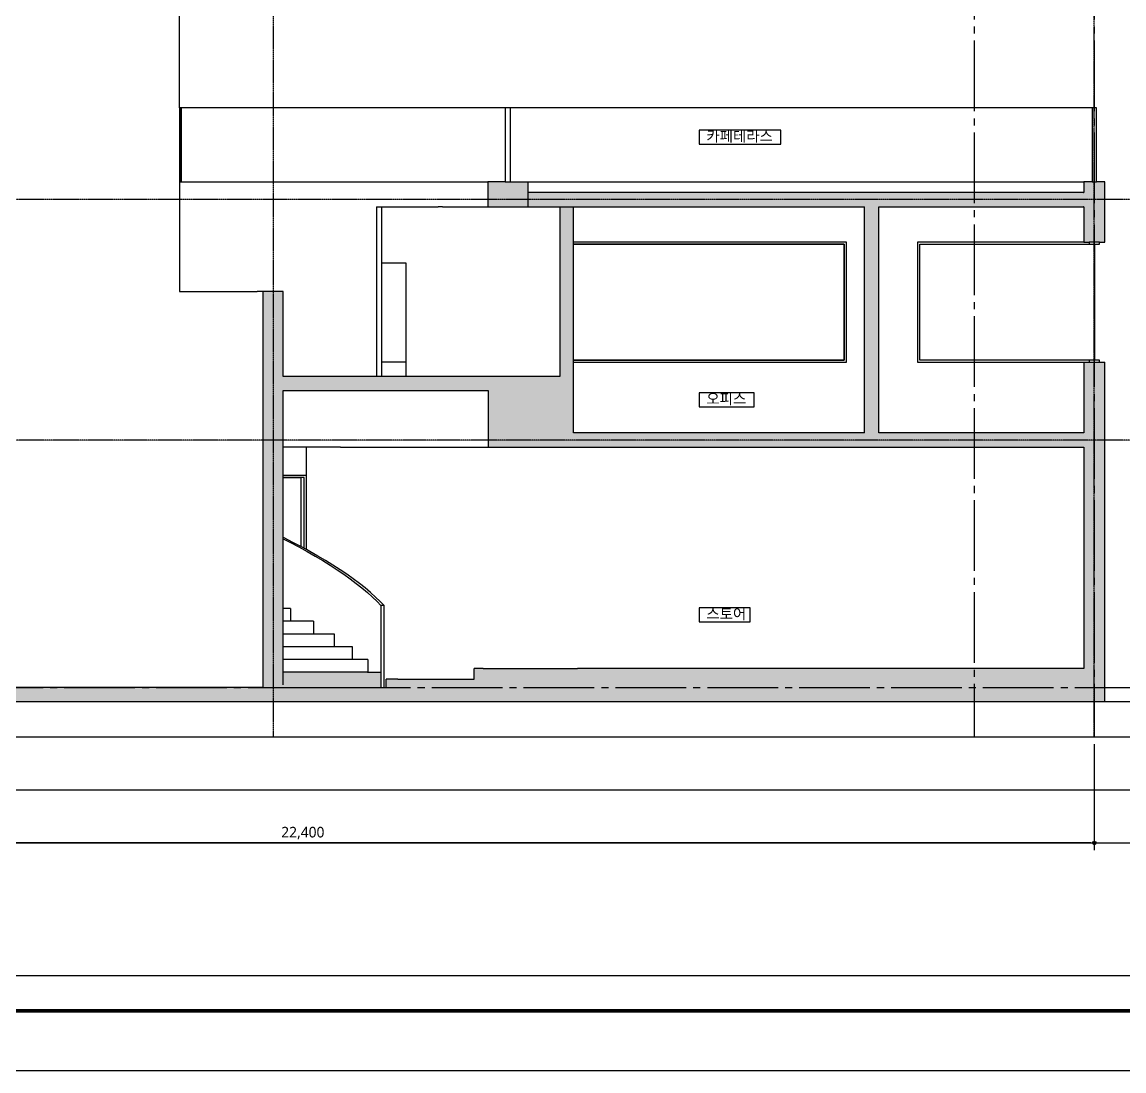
# Model space of a CAD drawing. Header units: millimetres. Extents: x 2135 to 254135, y 1035 to 90135.
# Drawn here: x 16512 to 32105, y 1035 to 15873 of the extents above; entities that cross this region are included whole.
import ezdxf

# ---------------------------------------------------------------- set-up
doc = ezdxf.new("R2010")
doc.units = ezdxf.units.MM
doc.linetypes.add('CEN3', pattern=[26, 20, -2, 2, -2])
doc.linetypes.add('CENTER2', pattern=[28.575, 19.05, -3.175, 3.175, -3.175])
doc.layers.get('Defpoints').update_dxf_attribs({"color": 157})
for name, color, linetype in [('A-01-CNTL', 1, 'CENTER2'), ('A-03-ELEV', 3, 'Continuous'), ('A-03-TEXT', 3, 'Continuous'), ('A-04-FRAME', 4, 'Continuous'), ('A-07-DIM', 7, 'Continuous'), ('A-08-ELEV', 8, 'Continuous'), ('A-251-HACH', 253, 'Continuous'), ('A-TEXT-NOTE', 7, 'Continuous'), ('DDOT', 1, 'Continuous'), ('form_TED.A', 40, 'Continuous'), ('SectionCutEdges', 2, 'Continuous'), ('WA2(가벽)_TED.A', 7, 'Continuous')]:
    doc.layers.add(name, color=color, linetype=linetype)
doc.styles.add('TEXT', font='malgun.ttf')
doc.styles.add('맑은고딕', font='malgun.ttf')
doc.dimstyles.new('HR-100', dxfattribs={"dimscale": 120, "dimtxt": 3, "dimasz": 1, "dimexe": 2, "dimexo": 2, "dimgap": 1, "dimtad": 1, "dimdec": 0, "dimdsep": 46, "dimlunit": 6, "dimtxsty": '맑은고딕', "dimblk": 'DIMDOT', "dimcen": 2.5, "dimdle": 1.5, "dimclrd": 7, "dimclrt": 3, "dimadec": 0, "dimazin": 0, "dimtfac": 1, "dimtdec": 0, "dimtix": 1, "dimtmove": 2, "dimatfit": 3, "dimfxl": 1, "dimtvp": 1, "dimtolj": 1, "dimtzin": 0, "dimlwd": -1, "dimarcsym": 0})

# ---------------------------------------------------------------- blocks, each defined once
blk = doc.blocks.new('FORM_TED.A')
at = {"layer": 'Defpoints', "color": 143, "ltscale": 100, "true_color": 0x7aafdf}
for points in [[(12, 13.5), (355, 13.5), (355, 283.5), (12, 283.5)], [(30.75, 32.25), (336.25, 32.25), (336.25, 264.75), (30.75, 264.75)], [(38.25, 39.75), (328.75, 39.75), (328.75, 257.25), (38.25, 257.25)], [(45.75, 47.25), (321.25, 47.25), (321.25, 249.75), (45.75, 249.75)]]:
    blk.add_lwpolyline(points, close=True, dxfattribs=at)
at = {"layer": 'form_TED.A', "ltscale": 30}
blk.add_lwpolyline([(420, 0), (0, 0), (0, 297), (420, 297)], close=True, dxfattribs=at)
at = {"layer": 'form_TED.A', "ltscale": 30, "const_width": 0.5}
blk.add_lwpolyline([(407, 8.5), (7, 8.5), (7, 288.5), (407, 288.5)], close=True, dxfattribs=at)
blk = doc.blocks.new('DIMDOT')
blk.add_line((-2, 0), (2, 0))
blk.add_circle((0, 0), 0.5)
blk = doc.blocks.new('*D233')
at = {"layer": 'A-07-DIM', "color": 0, "lineweight": -2, "ltscale": 50, "transparency": 16777216}
for p, q in [((9285, 5660), (9285, 4160)), ((31685, 5660), (31685, 4160))]:
    blk.add_line(p, q, dxfattribs=at)
at = {"layer": 'A-07-DIM', "color": 7, "ltscale": 50, "transparency": 16777216}
blk.add_line((31635, 4260), (9335, 4260), dxfattribs=at)
at = {"layer": 'Defpoints', "color": 0, "ltscale": 50, "transparency": 16777216}
for p in [(9285, 5760), (31685, 5760, 0), (9285, 4260)]:
    blk.add_point(p, dxfattribs=at)
at = {"layer": 'A-07-DIM', "color": 7, "ltscale": 50, "transparency": 16777216, "xscale": 50, "yscale": 50, "zscale": 50, "rotation": 180}
blk.add_blockref('DIMDOT', (9285, 4260), dxfattribs=at)
at = {"layer": 'A-07-DIM', "color": 7, "ltscale": 50, "transparency": 16777216, "xscale": 50, "yscale": 50, "zscale": 50}
blk.add_blockref('DIMDOT', (31685, 4260), dxfattribs=at)
at = {"layer": 'A-07-DIM', "color": 3, "ltscale": 50, "transparency": 16777216, "insert": (20485, 4400), "char_height": 150, "attachment_point": 5, "style": '맑은고딕'}
blk.add_mtext('\\A1;22,400', dxfattribs=at)

msp = doc.modelspace()

# ---------------------------------------------------------------- hatches: boundary and pattern name
at = {"layer": 'A-251-HACH'}
h = msp.add_hatch(color=256, dxfattribs=at)
h.dxf.hatch_style = 1
h.paths.add_polyline_path([(24316.3, 11060.4), (24316.3, 11090.4), (24316.3, 12730.4), (24316.3, 12760.4), (24316.3, 13260.4), (24123.8, 13260.4), (24123.6, 10860.4), (21542.5, 10860.4), (21529, 10860.4), (20208.4, 10860.4), (20208.4, 12060.4), (19918.6, 12060.4), (19920.9, 6460.4), (21588.8, 6460.4), (21588.8, 6677.5), (21398.2, 6677.5), (20208.4, 6677.5), (20208.4, 6857.5), (20208.4, 7037.5), (20208.4, 7217.5), (20208.4, 7397.5), (20208.4, 7577.5), (20208.4, 8564.9), (20208.4, 8582.5), (20208.4, 9430.4), (20208.4, 9460.4), (20208.4, 9860.4), (20208.4, 10060.4), (20208.4, 10660.4), (20385.7, 10660.4), (20629.6, 10660.4), (20856.1, 10660.4), (23107, 10660.4), (23107, 9860.4), (31534.6, 9860.4), (31534.6, 6728.4), (24370.2, 6728.4), (24250.6, 6728.4), (24118.7, 6728.4), (23975.2, 6728.4), (23820.8, 6728.4), (23656, 6728.4), (23481.7, 6728.4), (23298.6, 6728.4), (23107.5, 6728.4), (23038.7, 6728.4), (22909.4, 6728.4), (22909.4, 6578.4), (22682.7, 6578.4), (22499, 6578.4), (22311.1, 6578.4), (22119.9, 6578.4), (21926.2, 6578.4), (21828.5, 6578.4), (21730.9, 6578.4), (21665.6, 6578.4), (21665.6, 6460.4), (19920.9, 6460.4), (19837, 6460.4), (19734, 6460.4), (19616.8, 6460.4), (19485.9, 6460.4), (19341.7, 6460.4), (19185, 6460.4), (19016.4, 6460.4), (18836.6, 6460.4), (18646.4, 6460.4), (18446.6, 6460.4), (18238.2, 6460.4), (18021.9, 6460.4), (17798.8, 6460.4), (17569.8, 6460.4), (17335.9, 6460.4), (17098.1, 6460.4), (16857.4, 6460.4), (16614.9, 6460.4), (16371.6, 6460.4), (16128.6, 6460.4), (15886.9, 6460.4), (15647.5, 6460.4), (15411.6, 6460.4), (15180.1, 6460.4), (14954, 6460.4), (14734.4, 6460.4), (14522.1, 6460.4), (14318, 6460.4), (14123.1, 6460.4), (13938.2, 6460.4), (13764.1, 6460.4), (13601.6, 6460.4), (13451.3, 6460.4), (13313.9, 6460.4), (13190, 6460.4), (12331.9, 6460.4), (10692.2, 6460.4), (10536.6, 6460.4), (9434.6, 6460.4), (9434.6, 9860.4), (9434.6, 10060.4), (9434.6, 11760.4), (9434.6, 14560.4), (9434.6, 15960.4), (9434.6, 16000.4), (9434.6, 18960.4), (9434.6, 21800.4), (9434.6, 22000.4), (9359.6, 22000.4), (9134.6, 22000.4), (9134.6, 16500.4), (9134.6, 16360.4), (9134.6, 16310.4), (9134.6, 6460.4), (9134.6, 6260.4), (31834.6, 6260.4), (31834.6, 11060.4), (31534.6, 11060.4), (31534.6, 10060.4), (28634.6, 10060.4), (28634.6, 13260.4), (31534.6, 13260.4), (31534.6, 12760.4), (31614.3, 12760.4), (31759.6, 12760.4), (31834.6, 12760.4), (31834.6, 13610.4), (31714.6, 13610.4), (31654.6, 13610.4), (31534.6, 13610.4), (31534.6, 13460.4), (23669.2, 13460.4), (23669.2, 13260.4), (24050.3, 13260.4), (24123.8, 13260.4), (24316.3, 13260.4), (28434.6, 13260.4), (28434.6, 10060.4), (24316.3, 10060.4)])
h.paths.add_polyline_path([(12864.6, 16779), (12809.7, 16800.3), (12761.6, 16820.3), (12717.2, 16840.3), (12676.5, 16860.3), (12639.5, 16880.3), (12606.3, 16900.3), (12578.7, 16919.1), (12578.7, 16160.4), (12434.7, 16160.4), (11923.2, 16160.4), (11923.2, 16310.4), (11923.2, 16326.8), (11923.2, 16360.4), (11923.2, 16820.3), (11923.2, 16830.9), (11923.2, 16840.3), (11923.2, 16850.2), (11923.2, 16860.3), (11923.2, 16869.6), (11923.2, 16880.3), (11923.2, 16889.1), (11923.2, 16900.3), (11923.2, 16908.6), (11923.2, 16920.3), (11923.2, 16928.2), (11923.2, 16940.3), (11923.2, 16947.8), (11923.2, 16960.3), (11923.2, 16967.6), (11923.2, 16980.3), (11923.2, 16987.3), (11923.2, 17000.3), (11923.2, 17007.1), (11923.2, 17020.3), (11923.2, 17027), (11923.2, 17040.3), (11923.2, 17047), (11923.2, 17060.3), (11923.2, 17067), (11923.2, 17234.1), (11569.5, 17235.4), (11569.5, 16160.4), (11569.5, 15960.4), (12578.6, 15960.4), (12578.2, 11260.4), (12734.6, 11260.4), (12864.6, 11260.4)], flags=17)
h.paths.add_polyline_path([(11203.6, 11760.4), (11823, 11760.4), (12457.3, 11760.4), (12474.8, 11760.4), (12496.3, 11760.4), (12519.5, 11760.4), (12549.6, 11760.4), (12577.7, 11760.4), (12577.7, 12060.4), (12549.6, 12060.4), (12519.5, 12060.4), (12496.3, 12060.4), (12474.8, 12060.4), (12459.8, 12060.4), (12446.9, 12060.4), (12440.2, 12060.4), (12437.6, 12060.4), (12435.9, 12060.4), (11345.9, 12060.4), (11321.4, 12060.4), (11260, 12060.4), (11203.7, 12060.4), (11197.2, 12060.4), (11152.6, 12060.4), (11144.2, 12060.4), (11106.6, 12060.4), (11065.9, 12060.4), (11038.6, 12060.4), (10940.1, 12060.4), (10837.7, 12060.4), (9434.6, 12060.4), (9434.6, 11760.4), (10769, 11760.4), (10769, 10060.4), (10769, 9860.4), (11203.6, 9860.4)], flags=17)
h.paths.add_polyline_path([(23669.2, 13610.4), (23667.8, 13610.4), (23422.3, 13610.4), (23348.2, 13610.4), (23129.8, 13610.4), (23103.7, 13610.4), (23103.7, 13460.4), (23103.7, 13260.4), (23669.2, 13260.4)], flags=17)

# ---------------------------------------------------------------- linework, layer by layer
for p, q in [((18740.7, 13610.4), (18743, 13610.4)), ((18743, 13610.4), (18769.9, 13610.4)), ((31533.8, 13460.4), (31534.6, 13460.4)), ((31534.6, 13260.4), (31533.8, 13260.4)), ((21947.5, 12460.4), (21944.8, 12460.4))]:
    msp.add_line(p, q)
at = {"layer": 'A-01-CNTL', "linetype": 'CEN3', "ltscale": 50}
for p, q in [((29984.6, 26010.4), (29984.6, 5760.4)), ((31684.6, 26010.4), (31684.6, 5760.4)), ((6709.6, 6460.4), (34259.6, 6460.4)), ((6709.6, 6260.4), (34259.6, 6260.4))]:
    msp.add_line(p, q, dxfattribs=at)
at = {"layer": 'A-03-ELEV'}
for p, q in [((18740.7, 14660.4), (18740.7, 15960.4)), ((18740.7, 14660.4), (18740.7, 13610.4)), ((18740.7, 13610.4), (18740.7, 12060.4)), ((21529, 13260.4), (21529, 10860.4)), ((21529, 13260.4), (21596.2, 13260.4)), ((21596.2, 13260.4), (21596.2, 12460.4)), ((21596.2, 13260.4), (21669.8, 13260.4)), ((21669.8, 13260.4), (21739.5, 13260.4)), ((21739.5, 13260.4), (21808.7, 13260.4)), ((21808.7, 13260.4), (21877.1, 13260.4)), ((21877.1, 13260.4), (21944.8, 13260.4)), ((21944.8, 13260.4), (22011.8, 13260.4)), ((22011.8, 13260.4), (22078.1, 13260.4)), ((22078.1, 13260.4), (22143.7, 13260.4)), ((22143.7, 13260.4), (22208.6, 13260.4)), ((22208.6, 13260.4), (22272.7, 13260.4)), ((22272.7, 13260.4), (22336.1, 13260.4)), ((22336.1, 13260.4), (22398.7, 13260.4)), ((22460.6, 13260.4), (22398.7, 13260.4)), ((22460.6, 13260.4), (23103.7, 13260.4)), ((21596.2, 12460.4), (21596.2, 11060.4)), ((18740.7, 12060.4), (18836.6, 12060.4)), ((18836.6, 12060.4), (19016.4, 12060.4)), ((19016.4, 12060.4), (19185, 12060.4)), ((19185, 12060.4), (19341.7, 12060.4)), ((19341.7, 12060.4), (19485.9, 12060.4)), ((19485.9, 12060.4), (19616.8, 12060.4)), ((19616.8, 12060.4), (19734, 12060.4)), ((19734, 12060.4), (19837, 12060.4)), ((19920.9, 12060.4), (19837, 12060.4)), ((21596.2, 11060.4), (21596.2, 10870.4)), ((20534.6, 9860.4), (20208.4, 9860.4)), ((21019.6, 9860.4), (20534.6, 9860.4)), ((21019.6, 9860.4), (23107, 9860.4)), ((20220.5, 8576.4), (20208.4, 8582.5)), ((20208.4, 8576.4), (20208.4, 8582.5)), ((20208.4, 8564.9), (20208.4, 8576.4)), ((20345.7, 8512), (20220.5, 8576.4)), ((20208.4, 8564.9), (20310.4, 8512)), ((20310.4, 8512), (20430.6, 8447.5)), ((20454.6, 8454.1), (20345.7, 8512)), ((20430.6, 8447.5), (20546.9, 8383.1)), ((20467.1, 8447.5), (20454.6, 8454.1)), ((20534.6, 8410.4), (20467.1, 8447.5)), ((20584.4, 8383.1), (20534.6, 8410.4)), ((20546.9, 8383.1), (20659.1, 8318.6)), ((20697.7, 8318.6), (20584.4, 8383.1)), ((20659.1, 8318.6), (20767.2, 8254.2)), ((20806.7, 8254.2), (20697.7, 8318.6)), ((20767.2, 8254.2), (20870.9, 8189.8)), ((20911.4, 8189.8), (20806.7, 8254.2)), ((20870.9, 8189.8), (20970.2, 8125.3)), ((21011.6, 8125.3), (20911.4, 8189.8)), ((20970.2, 8125.3), (21065.1, 8060.9)), ((21107.3, 8060.9), (21011.6, 8125.3)), ((21065.1, 8060.9), (21155.4, 7996.4)), ((21198.4, 7996.4), (21107.3, 8060.9)), ((21155.4, 7996.4), (21241, 7932)), ((21284.8, 7932), (21198.4, 7996.4)), ((21241, 7932), (21321.8, 7867.5)), ((21366.4, 7867.5), (21284.8, 7932)), ((21321.8, 7867.5), (21397.9, 7803.1)), ((21443.1, 7803.1), (21366.4, 7867.5)), ((21397.9, 7803.1), (21469, 7738.6)), ((21514.8, 7738.6), (21443.1, 7803.1)), ((21469, 7738.6), (21535.1, 7674.2)), ((21581.6, 7674.2), (21514.8, 7738.6)), ((21535.1, 7674.2), (21588.8, 7617.5)), ((21635.6, 7617.5), (21581.6, 7674.2)), ((20310.9, 7577.5), (20208.4, 7577.5)), ((20310.9, 7577.5), (20311.1, 7397.5)), ((21635.6, 7617.5), (21588.8, 7617.5)), ((21588.8, 7617.5), (21588.8, 6460.4)), ((21635.6, 6460.4), (21635.6, 7617.5)), ((20311.1, 7397.5), (20208.4, 7397.5)), ((20431.2, 7397.5), (20311.1, 7397.5)), ((20547.5, 7397.5), (20431.2, 7397.5)), ((20634.6, 7397.5), (20547.5, 7397.5)), ((20634.6, 7397.5), (20634.7, 7217.5)), ((20208.4, 7217.5), (20634.7, 7217.5)), ((20634.7, 7217.5), (20659.7, 7217.5)), ((20659.7, 7217.5), (20767.7, 7217.5)), ((20767.7, 7217.5), (20871.3, 7217.5)), ((20871.3, 7217.5), (20926.3, 7217.5)), ((20926.3, 7217.5), (20926.4, 7037.5)), ((20208.4, 7037.5), (20926.4, 7037.5)), ((20926.4, 7037.5), (20970.7, 7037.5)), ((20970.7, 7037.5), (21065.5, 7037.5)), ((21065.5, 7037.5), (21155.7, 7037.5)), ((21155.7, 7037.5), (21183.9, 7037.5)), ((21183.9, 7037.5), (21184, 6857.5)), ((21184, 6857.5), (20208.4, 6857.5)), ((21241.3, 6857.5), (21184, 6857.5)), ((21308.8, 6857.5), (21241.3, 6857.5)), ((21322.1, 6857.5), (21308.8, 6857.5)), ((21381.7, 6857.5), (21322.1, 6857.5)), ((21398, 6857.5), (21381.7, 6857.5)), ((21405.5, 6857.5), (21398, 6857.5)), ((21405.5, 6857.5), (21405.7, 6677.5)), ((21405.6, 6677.5), (20208.4, 6677.5)), ((21398.2, 6677.5), (21588.8, 6677.5))]:
    msp.add_line(p, q, dxfattribs=at)
at = {"layer": 'A-04-FRAME', "ltscale": 100}
for p, q in [((18740.7, 14660.4), (18743, 14660.4)), ((18743, 14660.4), (18743, 13610.4)), ((18769.9, 14660.4), (18743, 14660.4)), ((18769.9, 13610.4), (18769.9, 14660.4)), ((23348.2, 14660.4), (18769.9, 14660.4)), ((23348.2, 14660.4), (23348.2, 13610.4)), ((23422.3, 14660.4), (23348.2, 14660.4)), ((23422.3, 13610.4), (23422.3, 14660.4)), ((31654.6, 14660.4), (23422.3, 14660.4)), ((31654.6, 14660.4), (31654.6, 13610.4)), ((31714.6, 14660.4), (31654.6, 14660.4)), ((31714.6, 13610.4), (31714.6, 14660.4)), ((18769.9, 13610.4), (23103.7, 13610.4)), ((23348.2, 13610.4), (23422.3, 13610.4)), ((23667.8, 13610.4), (31534.6, 13610.4)), ((31654.6, 13610.4), (31714.6, 13610.4)), ((31614.3, 12760.4), (31614.3, 12730.4)), ((31614.3, 12730.4), (31687, 12730.4)), ((31687, 12730.4), (31759.6, 12730.4)), ((31687, 12730.4), (31687, 11090.4)), ((31759.6, 12730.4), (31759.6, 12760.4)), ((31614.3, 11090.4), (31614.3, 11060.4)), ((31687, 11090.4), (31614.3, 11090.4)), ((31759.6, 11090.4), (31687, 11090.4)), ((31759.6, 11060.4), (31759.6, 11090.4))]:
    msp.add_line(p, q, dxfattribs=at)
at = {"layer": 'A-08-ELEV'}
for p, q in [((28177.5, 12760.4), (24316.3, 12760.4)), ((24316.3, 12730.4), (28147.5, 12730.4)), ((28147.5, 12730.4), (24316.3, 12730.4)), ((28147.5, 12730.4), (28147.5, 11090.4)), ((28147.5, 11090.4), (28147.5, 12730.4)), ((28177.5, 11060.4), (28177.5, 12760.4)), ((29184.8, 12760.4), (29184.8, 11060.4)), ((31534.6, 12760.4), (29184.8, 12760.4)), ((29213.9, 11090.4), (29213.9, 12730.4)), ((29213.9, 12730.4), (31614.3, 12730.4)), ((21944.8, 12460.4), (21596.2, 12460.4)), ((21947.5, 11060.4), (21947.5, 12460.4)), ((28147.5, 11090.4), (24316.3, 11090.4)), ((24316.3, 11090.4), (28147.5, 11090.4)), ((31614.3, 11090.4), (29213.9, 11090.4)), ((21947.5, 11060.4), (21596.2, 11060.4)), ((21947.5, 10870.4), (21947.5, 11060.4)), ((24316.3, 11060.4), (28177.5, 11060.4)), ((29184.8, 11060.4), (31834.6, 11060.4)), ((20534.6, 9460.4), (20534.6, 9860.4)), ((20534.6, 9460.4), (20208.4, 9460.4)), ((20208.4, 9430.4), (20454.6, 9430.4)), ((20504.6, 9430.4), (20208.4, 9430.4)), ((20454.6, 9430.4), (20454.6, 8454.1)), ((20504.6, 8426.9), (20504.6, 9430.4)), ((20534.6, 8410.4), (20534.6, 9460.4))]:
    msp.add_line(p, q, dxfattribs=at)
at = {"layer": 'A-TEXT-NOTE'}
for points in [[(27248.5, 14345.3), (26093, 14345.3), (26093, 14145.3), (27248.5, 14145.3)], [(26873.8, 10630), (26093, 10630), (26093, 10430), (26873.8, 10430)], [(26814.2, 7587.7), (26093, 7587.7), (26093, 7387.7), (26814.2, 7387.7)]]:
    msp.add_lwpolyline(points, close=True, dxfattribs=at)
at = {"layer": 'DDOT', "linetype": 'CENTER2'}
for p, q in [((20064.6, 26510.4), (20064.6, 5760.4)), ((31684.7, 5760.4), (31684.6, 26510.4)), ((34259.6, 13360.4), (6709.6, 13360.4)), ((34259.6, 9960.4), (6709.6, 9960.4))]:
    msp.add_line(p, q, dxfattribs=at)
at = {"layer": 'SectionCutEdges'}
for p, q in [((23129.8, 13610.4), (23103.7, 13610.4)), ((23103.7, 13610.4), (23103.7, 13460.4)), ((23348.2, 13610.4), (23129.8, 13610.4)), ((23422.3, 13610.4), (23666.9, 13610.4)), ((23669.2, 13610.4), (23669.2, 13260.4)), ((31654.6, 13610.4), (31534.6, 13610.4)), ((31534.6, 13610.4), (31534.6, 13460.4)), ((31834.6, 13610.4), (31714.6, 13610.4)), ((31834.6, 12760.4), (31834.6, 13610.4)), ((23103.7, 13460.4), (23103.7, 13260.4)), ((31533.8, 13460.4), (23669.2, 13460.4)), ((23103.7, 13260.4), (24050.3, 13260.4)), ((24050.3, 13260.4), (24123.8, 13260.4)), ((24123.8, 13260.4), (24123.6, 10860.4)), ((24123.8, 13260.4), (24316.3, 13260.4)), ((24316.3, 13260.4), (28434.6, 13260.4)), ((24316.3, 12760.4), (24316.3, 13260.4)), ((28434.6, 10060.4), (28434.6, 13260.4)), ((28634.6, 10060.4), (28634.6, 13260.4)), ((28634.6, 13260.4), (31533.8, 13260.4)), ((31534.6, 13260.4), (31534.6, 12760.4)), ((24316.3, 12730.4), (24316.3, 12760.4)), ((24316.3, 11090.4), (24316.3, 12730.4)), ((31534.6, 12760.4), (31614.3, 12760.4)), ((31759.6, 12760.4), (31614.3, 12760.4)), ((31759.6, 12760.4), (31834.6, 12760.4)), ((19918.6, 12060.4), (19920.9, 6460.4)), ((20208.4, 12060.4), (19920.9, 12060.4)), ((20208.4, 10860.4), (20208.4, 12060.4)), ((24316.3, 11060.4), (24316.3, 11090.4)), ((24316.3, 10060.4), (24316.3, 11060.4)), ((31534.6, 11060.4), (31534.6, 10060.4)), ((31834.6, 6260.4), (31834.6, 11060.4)), ((20208.4, 10860.4), (20207.9, 10860.4)), ((21529, 10860.4), (20208.4, 10860.4)), ((21542.5, 10860.4), (21529, 10860.4)), ((24123.6, 10860.4), (21542.5, 10860.4)), ((20208.4, 10660.4), (20385.7, 10660.4)), ((20208.4, 10060.4), (20208.4, 10660.4)), ((20385.7, 10660.4), (20629.6, 10660.4)), ((20629.6, 10660.4), (20856.1, 10660.4)), ((20856.1, 10660.4), (23107, 10660.4)), ((23107, 10660.4), (23107, 9860.4)), ((20208.4, 9860.4), (20208.4, 10060.4)), ((28434.6, 10060.4), (24316.3, 10060.4)), ((31534.6, 10060.4), (28634.6, 10060.4)), ((20208.4, 9460.4), (20208.4, 9860.4)), ((23107, 9860.4), (31534.6, 9860.4)), ((31534.6, 9860.4), (31534.6, 6728.4)), ((20208.4, 9430.4), (20208.4, 9460.4)), ((20208.4, 8582.5), (20208.4, 9430.4)), ((20208.4, 7577.5), (20208.4, 8564.9)), ((20208.4, 7397.5), (20208.4, 7577.5)), ((20208.4, 7217.5), (20208.4, 7397.5)), ((20208.4, 7037.5), (20208.4, 7217.5)), ((20208.4, 6857.5), (20208.4, 7037.5)), ((20208.4, 6677.5), (20208.4, 6857.5)), ((22909.4, 6578.4), (22909.4, 6728.4)), ((23038.7, 6728.4), (22909.4, 6728.4)), ((23038.7, 6728.4), (23107.5, 6728.4)), ((23107.5, 6728.4), (23298.6, 6728.4)), ((23298.6, 6728.4), (23481.7, 6728.4)), ((23481.7, 6728.4), (23656, 6728.4)), ((23656, 6728.4), (23820.8, 6728.4)), ((23820.8, 6728.4), (23975.2, 6728.4)), ((23975.2, 6728.4), (24118.7, 6728.4)), ((24118.7, 6728.4), (24250.6, 6728.4)), ((24250.6, 6728.4), (24370.2, 6728.4)), ((31534.6, 6728.4), (24370.2, 6728.4)), ((20208.4, 6497.5), (20208.4, 6677.5)), ((21665.6, 6460.4), (21665.6, 6578.4)), ((21730.9, 6578.4), (21665.6, 6578.4)), ((21828.5, 6578.4), (21730.9, 6578.4)), ((21828.5, 6578.4), (21926.2, 6578.4)), ((21926.2, 6578.4), (22119.9, 6578.4)), ((22119.9, 6578.4), (22311.1, 6578.4)), ((22311.1, 6578.4), (22499, 6578.4)), ((22499, 6578.4), (22682.7, 6578.4)), ((22682.7, 6578.4), (22909.4, 6578.4)), ((16614.9, 6460.4), (16371.6, 6460.4)), ((16857.4, 6460.4), (16614.9, 6460.4)), ((17098.1, 6460.4), (16857.4, 6460.4)), ((17335.9, 6460.4), (17098.1, 6460.4)), ((17569.8, 6460.4), (17335.9, 6460.4)), ((17798.8, 6460.4), (17569.8, 6460.4)), ((18021.9, 6460.4), (17798.8, 6460.4)), ((18238.2, 6460.4), (18021.9, 6460.4)), ((18446.6, 6460.4), (18238.2, 6460.4)), ((18646.4, 6460.4), (18446.6, 6460.4)), ((18836.6, 6460.4), (18646.4, 6460.4)), ((19016.4, 6460.4), (18836.6, 6460.4)), ((19185, 6460.4), (19016.4, 6460.4)), ((19341.7, 6460.4), (19185, 6460.4)), ((19485.9, 6460.4), (19341.7, 6460.4)), ((19616.8, 6460.4), (19485.9, 6460.4)), ((19734, 6460.4), (19616.8, 6460.4)), ((19837, 6460.4), (19734, 6460.4)), ((19920.9, 6460.4), (19837, 6460.4)), ((19920.9, 6460.4), (21665.6, 6460.4)), ((9134.6, 6260.4), (31834.6, 6260.4))]:
    msp.add_line(p, q, dxfattribs=at)

# ---------------------------------------------------------------- block references
at = {"layer": 'WA2(가벽)_TED.A', "xscale": 100, "yscale": 100, "zscale": 100}
msp.add_blockref('FORM_TED.A', (2134.6, 1035.4), dxfattribs=at)

# ---------------------------------------------------------------- texts
at = {"layer": 'A-03-TEXT', "ltscale": 50, "char_height": 150, "attachment_point": 1, "style": 'TEXT'}
for s, insert in [('\\pxt40;{\\fGulim|b0|i0|c129|p50;카페테라스}', (26195.1, 14334.6)), ('\\pxt40;{\\fGulim|b0|i0|c129|p50;오피스}', (26195.1, 10619.2)), ('\\pxt40;{\\fGulim|b0|i0|c129|p50;스토어}', (26195.1, 7576.9))]:
    msp.add_mtext_dynamic_manual_height_columns(s, width=2077.749, gutter_width=12.5, heights=[0], dxfattribs=dict(at, insert=insert))

# ---------------------------------------------------------------- dimensions: what is measured, and where the dimension line sits
at = {"layer": 'A-07-DIM', "ltscale": 50}
dim = msp.add_linear_dim(base=(9284.6, 4260.4), p1=(31684.6, 5760.4, 0), p2=(9284.6, 5760.4), angle=180, dimstyle='HR-100', override={"dimscale": 50}, dxfattribs=at)
dim.commit()
dim.dimension.update_dxf_attribs({"geometry": '*D233', "text_midpoint": (20484.6, 4400.4)})

doc.saveas('drawing.dxf')
